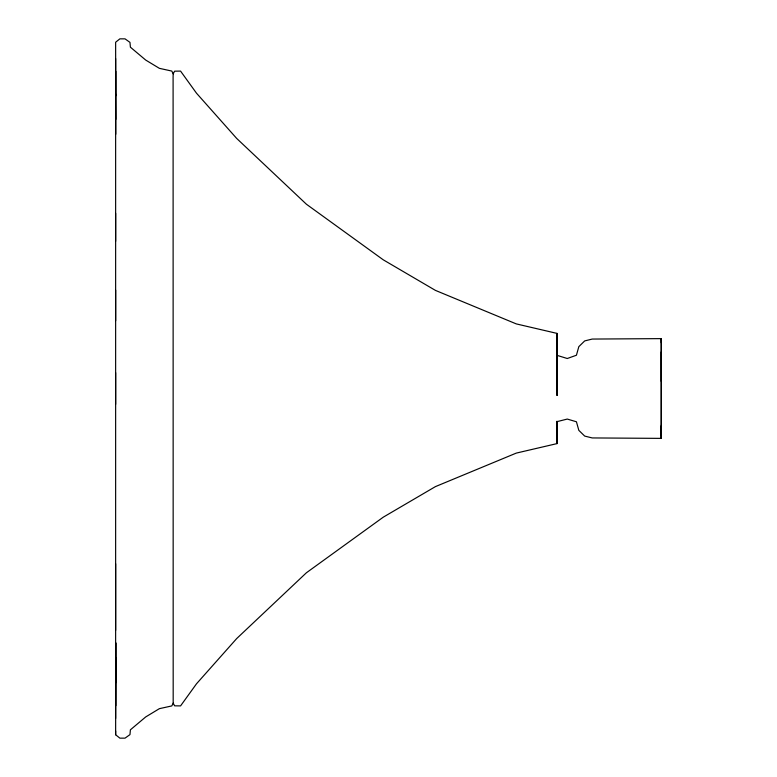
<?xml version="1.0" encoding="UTF-8"?>
<svg xmlns="http://www.w3.org/2000/svg" width="777" height="777" viewBox="0 0 777 777"><rect width="100%" height="100%" fill="white"/><g stroke="black" fill="none" stroke-linecap="round" stroke-linejoin="round"><path stroke-width="1.17" d="M556.963 333.382L557.051 395.415L556.963 333.382L516.287 323.902L435.421 290.384L383.255 259.819L306.41 204.225L236.684 138.432L196.503 93.201L180.565 71.096L174.621 71.173L173.184 73.844L173.096 77.049L173.184 703.156L171.814 705.924L159.382 708.663L145.717 716.928L130.39 729.826L129.973 734.615L125.019 738.15L119.872 738.15L115.637 734.76L115.754 642.754L115.754 705.72M115.637 630.39L115.637 563.743M115.637 404.351L115.637 290.093M115.637 241.326L115.637 58.537M173.184 703.156L174.621 705.827L180.565 705.904L196.503 683.799L236.684 638.568L306.4 572.775L383.255 517.181L435.421 486.616L516.287 453.098L556.963 443.618L557.051 421.639L567.278 419.065L576.427 421.775L578.826 430.351L584.692 436.082L592.21 437.937L661.266 438.374L661.266 351.884M115.637 682.983L115.754 657.604M661.363 425.126L661.266 438.374L661.266 338.626L592.21 339.063L584.692 340.918L578.826 346.649L576.427 355.225L567.278 358.508L557.051 355.361M556.963 443.618L556.973 421.251L556.973 429.438L557.031 421.921M173.184 73.844L171.814 71.076L159.382 68.337L145.717 60.072L130.39 47.174L129.973 42.385L125.019 38.85L119.872 38.85L115.637 42.23L115.754 134.246M661.334 342.91L661.266 338.626L661.305 381.42M661.266 426.563L661.334 435.479M115.637 94.017L115.754 119.396M115.754 71.28L115.754 95.833M115.637 213.257L115.637 320.872M115.637 372.649L115.637 718.463M115.637 730.934L115.637 734.76"/></g></svg>
